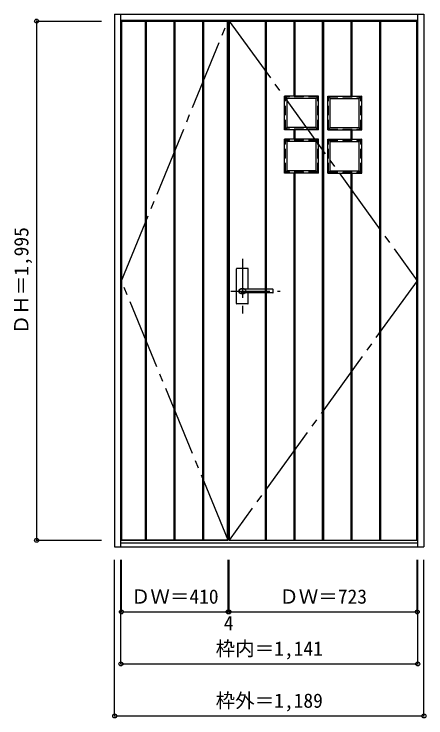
# Model space of a CAD drawing. Units: millimetres, scale not verified. Extents: x -883 to 700, y -1576 to 1129.
import ezdxf
from ezdxf.enums import TextEntityAlignment as Align

# ---------------------------------------------------------------- set-up
doc = ezdxf.new("R2010")
doc.units = ezdxf.units.MM
doc.header["$LTSCALE"] = 30
doc.header["$PDMODE"] = 32
doc.header["$PDSIZE"] = 15
for name, pattern in [('CHAIN1', [8, 5, -1, 1, -1]), ('CHAIN2', [12, 9, -1, 1, -1]), ('DASHED1', [1.8, 1.2, -0.6])]:
    doc.linetypes.add(name, pattern=pattern)
for name, color, linetype in [('0-1_寸法', 7, 'Continuous'), ('0-2_文字', 3, 'Continuous'), ('0-4', 3, 'Continuous'), ('0-5', 3, 'Continuous'), ('0-A', 7, 'CHAIN2'), ('0-B', 7, 'Continuous')]:
    doc.layers.add(name, color=color, linetype=linetype)
doc.styles.add('ＭＳ ゴシック', font='')
doc.styles.get('ＭＳ ゴシック').set_extended_font_data('MS Gothic')

msp = doc.modelspace()

# ---------------------------------------------------------------- linework, layer by layer
at = {"layer": '0-1_寸法', "color": 4}
for p, q in [((-796.36, 1101.78), (-796.36, -893.22)), ((-796.36, 1101.78), (-546.36, 1101.78)), ((-796.36, -893.22), (-546.36, -893.22)), ((-496.36, -1568.22), (-496.36, -968.22)), ((-472.36, -1368.22), (-472.36, -968.22)), ((668.64, -1368.22), (668.64, -968.22)), ((692.64, -1568.22), (692.64, -968.22)), ((-472.36, -1368.22), (668.64, -1368.22)), ((-496.36, -1568.22), (692.64, -1568.22))]:
    msp.add_line(p, q, dxfattribs=at)
at = {"layer": '0-1_寸法'}
for p, q in [((-470.36, 1101.78), (-60.36, 1101.78)), ((-470.36, -893.22), (-470.36, 1101.78)), ((-468.36, -893.22), (-468.36, 1101.78)), ((-377.36, -893.22), (-377.36, 1101.78)), ((-375.36, -893.22), (-375.36, 1101.78)), ((-373.36, -893.22), (-373.36, 1101.78)), ((-267.36, -893.22), (-267.36, 1101.78)), ((-265.36, -893.22), (-265.36, 1101.78)), ((-263.36, -893.22), (-263.36, 1101.78)), ((-157.36, -893.22), (-157.36, 1101.78)), ((-155.36, -893.22), (-155.36, 1101.78)), ((-153.36, -893.22), (-153.36, 1101.78)), ((-62.36, -893.22), (-62.36, 1101.78)), ((-56.36, 1101.78), (666.64, 1101.78)), ((-56.36, -893.22), (-56.36, 1101.78)), ((-54.36, -893.22), (-54.36, 1101.78)), ((83.14, -893.22), (83.14, 1101.78)), ((85.14, -893.22), (85.14, 1101.78)), ((87.14, -893.22), (87.14, 1101.78)), ((193.14, 813.78), (193.14, 1101.78)), ((195.14, 813.78), (195.14, 1101.78)), ((197.14, 813.78), (197.14, 1101.78)), ((303.14, -893.22), (303.14, 1101.78)), ((305.14, -893.22), (305.14, 1101.78)), ((307.14, -893.22), (307.14, 1101.78)), ((413.14, 813.78), (413.14, 1101.78)), ((415.14, 813.78), (415.14, 1101.78)), ((417.14, 813.78), (417.14, 1101.78)), ((523.14, -893.22), (523.14, 1101.78)), ((525.14, -893.22), (525.14, 1101.78)), ((527.14, -893.22), (527.14, 1101.78)), ((664.64, 963.28), (664.64, 1101.78)), ((664.64, -893.22), (664.64, 1101.78)), ((666.64, -893.22), (666.64, 1101.78)), ((287.14, 813.78), (157.14, 813.78)), ((157.14, 683.78), (157.14, 813.78)), ((157.14, 813.78), (166.14, 804.78)), ((278.14, 804.78), (287.14, 813.78)), ((287.14, 683.78), (287.14, 813.78)), ((323.14, 813.78), (453.14, 813.78)), ((323.14, 683.78), (323.14, 813.78)), ((332.14, 804.78), (323.14, 813.78)), ((453.14, 813.78), (444.14, 804.78)), ((453.14, 683.78), (453.14, 813.78)), ((278.14, 804.78), (166.14, 804.78)), ((166.14, 692.78), (166.14, 804.78)), ((278.14, 692.78), (278.14, 804.78)), ((332.14, 804.78), (444.14, 804.78)), ((332.14, 692.78), (332.14, 804.78)), ((444.14, 692.78), (444.14, 804.78)), ((287.14, 683.78), (157.14, 683.78)), ((193.14, 647.78), (193.14, 683.78)), ((195.14, 647.78), (195.14, 683.78)), ((197.14, 647.78), (197.14, 683.78)), ((278.14, 692.78), (287.14, 683.78)), ((332.14, 692.78), (323.14, 683.78)), ((323.14, 683.78), (453.14, 683.78)), ((413.14, 647.78), (413.14, 683.78)), ((415.14, 647.78), (415.14, 683.78)), ((417.14, 647.78), (417.14, 683.78)), ((287.14, 647.78), (157.14, 647.78)), ((157.14, 517.78), (157.14, 647.78)), ((157.14, 647.78), (166.14, 638.78)), ((278.14, 638.78), (166.14, 638.78)), ((166.14, 526.78), (166.14, 638.78)), ((278.14, 638.78), (287.14, 647.78)), ((278.14, 526.78), (278.14, 638.78)), ((287.14, 517.78), (287.14, 647.78)), ((323.14, 647.78), (453.14, 647.78)), ((323.14, 517.78), (323.14, 647.78)), ((332.14, 638.78), (323.14, 647.78)), ((332.14, 638.78), (444.14, 638.78)), ((332.14, 526.78), (332.14, 638.78)), ((453.14, 647.78), (444.14, 638.78)), ((444.14, 526.78), (444.14, 638.78)), ((453.14, 517.78), (453.14, 647.78)), ((287.14, 517.78), (157.14, 517.78)), ((193.14, -893.22), (193.14, 517.78)), ((195.14, -893.22), (195.14, 517.78)), ((197.14, -893.22), (197.14, 517.78)), ((278.14, 526.78), (287.14, 517.78)), ((332.14, 526.78), (323.14, 517.78)), ((323.14, 517.78), (453.14, 517.78)), ((413.14, -893.22), (413.14, 517.78)), ((415.14, -893.22), (415.14, 517.78)), ((417.14, -893.22), (417.14, 517.78)), ((-56.36, -893.22), (666.64, -893.22))]:
    msp.add_line(p, q, dxfattribs=at)
at = {"layer": '0-1_寸法', "linetype": 'DASHED1'}
for p, q in [((285.14, 811.78), (159.14, 811.78)), ((285.14, 685.78), (285.14, 811.78)), ((325.14, 811.78), (451.14, 811.78)), ((325.14, 685.78), (325.14, 811.78)), ((285.14, 645.78), (159.14, 645.78)), ((285.14, 519.78), (285.14, 645.78)), ((325.14, 645.78), (451.14, 645.78)), ((325.14, 519.78), (325.14, 645.78))]:
    msp.add_line(p, q, dxfattribs=at)
at = {"layer": '0-1_寸法', "color": 6, "linetype": 'DASHED1'}
for p, q in [((284.14, 810.78), (160.14, 810.78)), ((160.14, 686.78), (160.14, 810.78)), ((284.14, 686.78), (284.14, 810.78)), ((326.14, 810.78), (450.14, 810.78)), ((326.14, 686.78), (326.14, 810.78)), ((450.14, 686.78), (450.14, 810.78)), ((284.14, 686.78), (160.14, 686.78)), ((326.14, 686.78), (450.14, 686.78)), ((284.14, 644.78), (160.14, 644.78)), ((160.14, 520.78), (160.14, 644.78)), ((284.14, 520.78), (284.14, 644.78)), ((326.14, 644.78), (450.14, 644.78)), ((326.14, 520.78), (326.14, 644.78)), ((450.14, 520.78), (450.14, 644.78)), ((284.14, 520.78), (160.14, 520.78)), ((326.14, 520.78), (450.14, 520.78))]:
    msp.add_line(p, q, dxfattribs=at)
at = {"layer": '0-1_寸法', "color": 4, "linetype": 'CHAIN1'}
for p, q in [((-5.36, 188.28), (-5.36, -21.72)), ((-50.36, 64.28), (139.64, 64.28))]:
    msp.add_line(p, q, dxfattribs=at)
at = {"layer": '0-1_寸法'}
for points in [[(-470.36, -893.22), (-60.36, -893.22), (-60.36, 1101.78)], [(278.14, 692.78), (166.14, 692.78), (157.14, 683.78)], [(332.14, 692.78), (444.14, 692.78), (453.14, 683.78)], [(278.14, 526.78), (166.14, 526.78), (157.14, 517.78)], [(332.14, 526.78), (444.14, 526.78), (453.14, 517.78)]]:
    msp.add_lwpolyline(points, dxfattribs=at)
at = {"layer": '0-1_寸法', "linetype": 'DASHED1'}
for points in [[(285.14, 685.78), (159.14, 685.78), (159.14, 811.78)], [(325.14, 685.78), (451.14, 685.78), (451.14, 811.78)], [(285.14, 519.78), (159.14, 519.78), (159.14, 645.78)], [(325.14, 519.78), (451.14, 519.78), (451.14, 645.78)]]:
    msp.add_lwpolyline(points, dxfattribs=at)
at = {"layer": '0-1_寸法'}
for p in [(-796.36, 1101.78), (-796.36, -893.22), (-472.36, -1368.22), (668.64, -1368.22), (-496.36, -1568.22), (692.64, -1568.22)]:
    msp.add_point(p, dxfattribs=at)
at = {"layer": '0-2_文字'}
for p, q in [((-60.36, 1101.78), (-470.36, 1101.78)), ((-470.36, -893.22), (-470.36, 1101.78)), ((-60.36, -893.22), (-60.36, 1101.78)), ((-56.36, -893.22), (-56.36, 1101.78)), ((-56.36, 1101.78), (666.64, 1101.78)), ((666.64, -893.22), (666.64, 1101.78)), ((-60.36, -893.22), (-470.36, -893.22)), ((-56.36, -893.22), (666.64, -893.22))]:
    msp.add_line(p, q, dxfattribs=at)
at = {"layer": '0-4'}
for p, q in [((-496.36, 1128.78), (692.64, 1128.78)), ((-496.36, 1128.78), (-496.36, -918.22)), ((-472.36, -918.22), (-472.36, 1128.78)), ((668.64, -918.22), (668.64, 1128.78)), ((692.64, 1128.78), (692.64, -918.22)), ((-472.36, 1104.78), (668.64, 1104.78)), ((-496.36, -918.22), (692.64, -918.22)), ((-472.36, -903.22), (668.64, -903.22))]:
    msp.add_line(p, q, dxfattribs=at)
at = {"layer": '0-5'}
for p, q in [((-27.86, 16.78), (-27.86, 149.78)), ((15.64, 151.28), (-26.36, 151.28)), ((17.14, 71.28), (17.14, 149.78)), ((111.64, 57.28), (-10.36, 57.28)), ((17.14, 16.78), (17.14, 57.28)), ((112.64, 58.28), (112.64, 70.28)), ((15.64, 15.28), (-26.36, 15.28))]:
    msp.add_line(p, q, dxfattribs=at)
at = {"layer": '0-5', "color": 4}
for p, q in [((-27.36, 16.78), (-27.36, 149.78)), ((15.64, 150.78), (-26.36, 150.78)), ((16.64, 71.28), (16.64, 149.78)), ((16.64, 16.78), (16.64, 57.28)), ((15.64, 15.78), (-26.36, 15.78))]:
    msp.add_line(p, q, dxfattribs=at)
at = {"layer": '0-5'}
msp.add_lwpolyline([(111.64, 71.28), (-10.18, 71.28), (-10.36, 71.28)], dxfattribs=at)
for centre, radius, start, end in [((-26.36, 149.78), 1.5, 90, 180), ((15.64, 149.78), 1.5, 0, 90), ((111.64, 70.28), 1, 0, 90), ((111.64, 58.28), 1, 270, 0), ((-26.36, 16.78), 1.5, 180, 270), ((15.64, 16.78), 1.5, 270, 0)]:
    msp.add_arc(centre, radius, start, end, dxfattribs=at)
at = {"layer": '0-5', "color": 4}
for centre, start, end in [((-26.36, 149.78), 90, 180), ((15.64, 149.78), 0, 90), ((-26.36, 16.78), 180, 270), ((15.64, 16.78), 270, 0)]:
    msp.add_arc(centre, 1, start, end, dxfattribs=at)
at = {"layer": '0-5'}
msp.add_ellipse((-5.36, 64.28), major_axis=(-13, 0), ratio=0.865384, dxfattribs=at)
msp.add_ellipse((-10.36, 64.28), major_axis=(-8, 0), ratio=0.875, start_param=4.712389, end_param=7.8539816, dxfattribs=at)
at = {"layer": '0-A'}
for points in [[(-60.36, -893.22), (-470.36, 104.28), (-60.36, 1101.78)], [(-56.36, 1101.78), (666.64, 104.28), (-56.36, -893.22)]]:
    msp.add_lwpolyline(points, dxfattribs=at)
at = {"layer": '0-B', "color": 4}
for p, q in [((-470.36, -1168.22), (-470.36, -968.22)), ((-60.36, -1168.22), (-60.36, -968.22)), ((666.64, -1168.22), (666.64, -968.22)), ((-56.36, -1168.22), (666.64, -1168.22))]:
    msp.add_line(p, q, dxfattribs=at)
msp.add_lwpolyline([(-470.36, -1168.22), (-60.36, -1168.22), (-56.36, -1168.22), (-56.36, -968.22)], dxfattribs=at)
at = {"layer": '0-B'}
for p in [(-470.36, -1168.22), (-60.36, -1168.22), (-56.36, -1168.22), (666.64, -1168.22)]:
    msp.add_point(p, dxfattribs=at)

# ---------------------------------------------------------------- texts
at = {"layer": '0-1_寸法', "style": 'ＭＳ ゴシック'}
msp.add_text('ＤＨ＝1,995', height=54.99, rotation=90, dxfattribs=at).set_placement((-811.36, -101.97), align=Align.BOTTOM_LEFT)
for s, p in [('枠内＝1,141', (-108.11, -1353.22)), ('枠外＝1,189', (-108.11, -1553.22))]:
    msp.add_text(s, height=54.99, dxfattribs=at).set_placement(p, align=Align.BOTTOM_LEFT)
at = {"layer": '0-A', "style": 'ＭＳ ゴシック'}
msp.add_text('4', height=54.99, dxfattribs=at).set_placement((-77.11, -1255.62), align=Align.BOTTOM_LEFT)
at = {"layer": '0-B', "style": 'ＭＳ ゴシック'}
for s, p in [('ＤＷ＝410', (-434.11, -1153.22)), ('ＤＷ＝723', (136.39, -1153.22))]:
    msp.add_text(s, height=54.99, dxfattribs=at).set_placement(p, align=Align.BOTTOM_LEFT)

doc.saveas('drawing.dxf')
